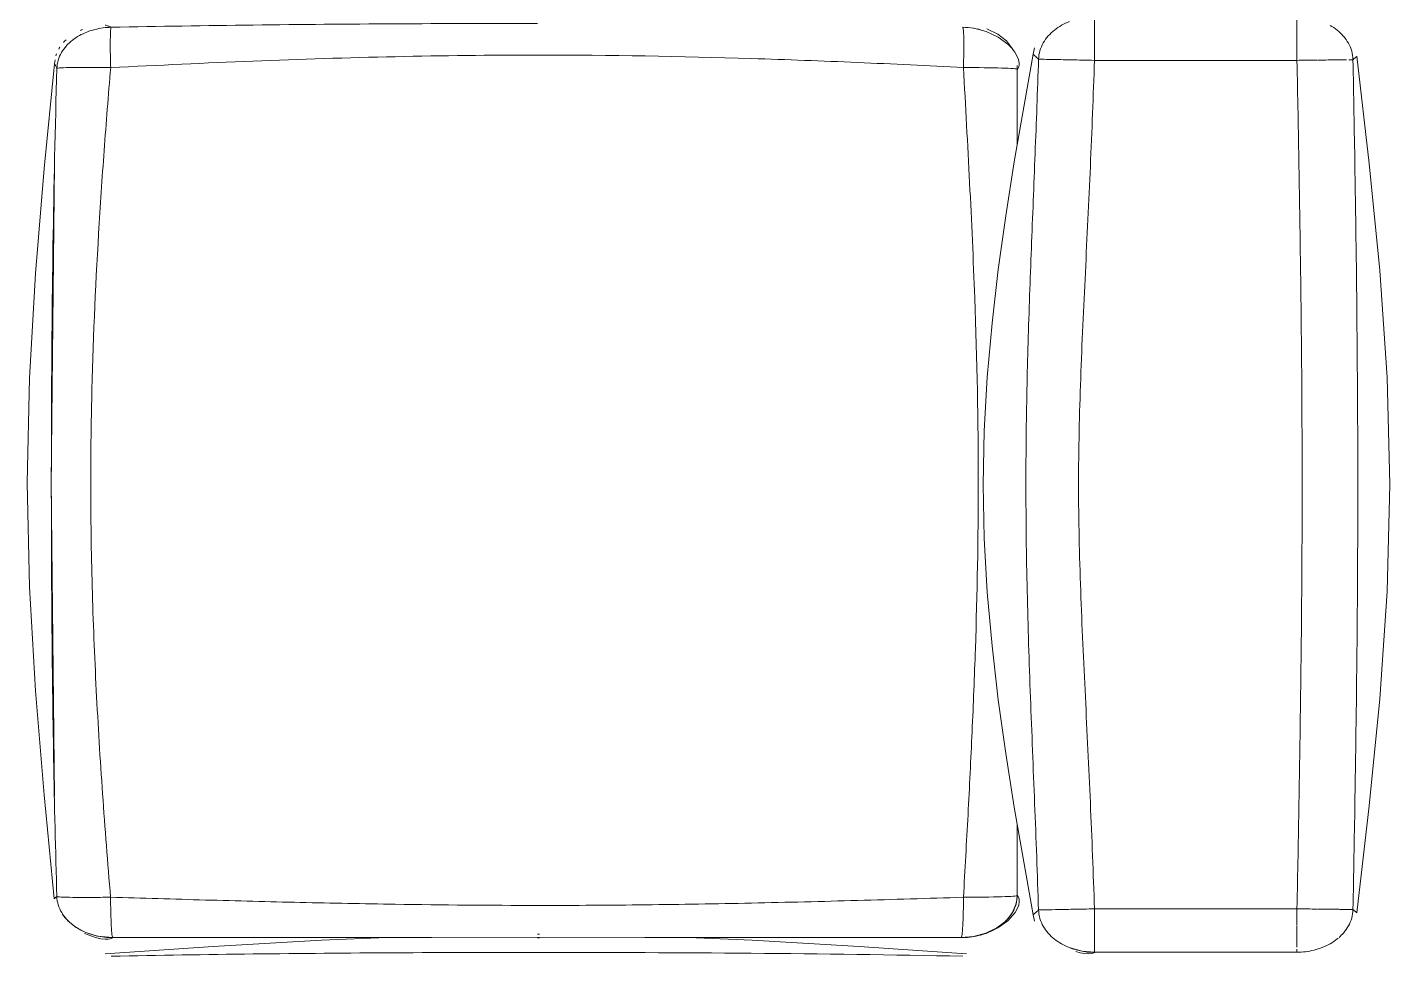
# Model space of a CAD drawing. Header units: millimetres. Extents: x 1680 to 166026, y 35966 to 91121.
# Drawn here: x 157766 to 158739, y 50793 to 51455 of the extents above; entities that cross this region are included whole.
import ezdxf

# ---------------------------------------------------------------- set-up
doc = ezdxf.new("R2010")
doc.units = ezdxf.units.MM
doc.layers.add('G-IMPT', color=8, linetype='Continuous', lineweight=18)
doc.layers.add('I-Furn', color=252, linetype='Continuous', lineweight=13)

# ---------------------------------------------------------------- blocks, each defined once
blk = doc.blocks.new('plan')
at = {"layer": 'G-IMPT', "color": 252, "lineweight": 20, "true_color": 0x939598}
for p, q in [((498117.93, -207504.99), (498118.73, -207504.57)), ((498118.73, -207504.57), (498119.47, -207504.34)), ((498756, -207503.44), (498764.8, -207505.78)), ((498764.8, -207505.78), (498773.23, -207509.69)), ((498765.26, -207503.78), (498773, -207507.52)), ((498773, -207507.52), (498779.19, -207512.39)), ((498773.23, -207509.69), (498780.35, -207514.87)), ((498102.38, -207518.3), (498102.66, -207517.66)), ((498102.66, -207517.66), (498103.25, -207516.9)), ((498105.9, -207513.48), (498106.62, -207512.55)), ((498106.62, -207512.55), (498107.61, -207511.74)), ((498779.19, -207512.39), (498783.58, -207517.99)), ((498780.35, -207514.87), (498783, -207517.58)), ((498783, -207517.58), (498785.15, -207520.38)), ((498783.58, -207517.99), (498784.09, -207519.18)), ((498799.21, -207517.49), (498798.28, -207522.01)), ((498099.38, -207528.7), (498092.08, -207603.57)), ((498092.08, -207603.57), (498099.38, -207528.7)), ((498099.38, -207528.7), (498099.79, -207526.05)), ((498100.24, -207523.12), (498100.84, -207521.77)), ((498784.86, -207598.84), (498798.28, -207522.01)), ((498798.28, -207522.01), (498784.86, -207598.84)), ((498785.15, -207520.38), (498786.74, -207523.14)), ((498786.74, -207523.14), (498787.75, -207525.75)), ((498787.75, -207525.75), (498788.21, -207528.08)), ((498788.21, -207528.08), (498788.21, -207529.77)), ((499038.33, -207599.92), (499029.51, -207523.45)), ((499029.51, -207523.45), (499038.33, -207599.92)), ((498786.94, -207532.66), (498786.82, -207530.67)), ((498786.96, -207530.05), (498786.94, -207532.56)), ((498786.94, -207532.54), (498786.96, -207530.42)), ((498787.11, -207532.53), (498786.94, -207532.68)), ((498786.94, -207532.67), (498787, -207586.6)), ((498787.33, -207532.27), (498787.11, -207532.53)), ((498787.77, -207531.51), (498787.33, -207532.27)), ((498788.01, -207530.83), (498787.77, -207531.51)), ((498788.21, -207529.77), (498788.01, -207530.83)), ((498092.08, -207603.57), (498085.86, -207678.44)), ((498085.86, -207678.44), (498092.08, -207603.57)), ((498097.1, -207828.18), (498099.36, -207600.16)), ((498778.81, -207637.25), (498784.86, -207598.84)), ((498784.86, -207598.84), (498778.81, -207637.25)), ((499045.83, -207676.38), (499038.33, -207599.92)), ((499038.33, -207599.92), (499045.83, -207676.38)), ((498773.44, -207675.66), (498778.81, -207637.25)), ((498778.81, -207637.25), (498773.44, -207675.66)), ((498768.95, -207714.07), (498773.44, -207675.66)), ((498773.44, -207675.66), (498768.95, -207714.07)), ((498085.86, -207678.44), (498081.53, -207753.31)), ((498081.53, -207753.31), (498085.86, -207678.44)), ((499051.04, -207752.85), (499045.83, -207676.38)), ((499045.83, -207676.38), (499051.04, -207752.85)), ((498765.51, -207752.49), (498768.95, -207714.07)), ((498768.95, -207714.07), (498765.51, -207752.49)), ((498081.53, -207753.31), (498079.91, -207828.18)), ((498079.91, -207828.18), (498081.53, -207753.31)), ((498763.31, -207790.9), (498765.51, -207752.49)), ((498765.51, -207752.49), (498763.31, -207790.9)), ((499052.99, -207829.31), (499051.04, -207752.85)), ((499051.04, -207752.85), (499052.99, -207829.31)), ((498762.53, -207829.31), (498763.31, -207790.9)), ((498763.31, -207790.9), (498762.53, -207829.31)), ((498079.91, -207828.18), (498081.5, -207902.42)), ((498081.5, -207902.42), (498079.91, -207828.18)), ((498099.27, -208051.78), (498097.1, -207828.18)), ((498763.31, -207867.73), (498762.53, -207829.31)), ((498762.53, -207829.31), (498763.31, -207867.73)), ((499052.99, -207829.31), (499051.04, -207905.78)), ((499051.04, -207905.78), (499052.99, -207829.31)), ((498765.51, -207906.14), (498763.31, -207867.73)), ((498763.31, -207867.73), (498765.51, -207906.14)), ((498081.5, -207902.42), (498085.76, -207976.65)), ((498085.76, -207976.65), (498081.5, -207902.42)), ((498768.95, -207944.55), (498765.51, -207906.14)), ((498765.51, -207906.14), (498768.95, -207944.55)), ((499051.04, -207905.78), (499045.83, -207982.25)), ((499045.83, -207982.25), (499051.04, -207905.78)), ((498773.44, -207982.97), (498768.95, -207944.55)), ((498768.95, -207944.55), (498773.44, -207982.97)), ((498085.76, -207976.65), (498091.9, -208050.88)), ((498091.9, -208050.88), (498085.76, -207976.65)), ((498778.81, -208021.38), (498773.44, -207982.97)), ((498773.44, -207982.97), (498778.81, -208021.38)), ((499045.83, -207982.25), (499038.33, -208058.71)), ((499038.33, -208058.71), (499045.83, -207982.25)), ((498784.86, -208059.79), (498778.81, -208021.38)), ((498778.81, -208021.38), (498784.86, -208059.79)), ((498091.9, -208050.88), (498099.12, -208125.12)), ((498099.12, -208125.12), (498091.9, -208050.88)), ((498798.28, -208136.62), (498784.86, -208059.79)), ((498784.86, -208059.79), (498798.28, -208136.62)), ((499038.33, -208058.71), (499029.51, -208135.18)), ((499029.51, -208135.18), (499038.33, -208058.71)), ((498786.99, -208072.07), (498786.94, -208122.85)), ((498786.74, -208125.98), (498786.94, -208122.85)), ((498787.18, -208123.02), (498787.01, -208122.89)), ((498787.58, -208123.46), (498787.18, -208123.02)), ((498783.28, -208135.37), (498786.03, -208129.25)), ((498785.43, -208135.03), (498787, -208132.27)), ((498786.03, -208129.25), (498786.74, -208125.98)), ((498787, -208132.27), (498787.99, -208129.67)), ((498787.83, -208123.88), (498787.58, -208123.46)), ((498788.13, -208124.56), (498787.83, -208123.88)), ((498787.99, -208129.67), (498788.42, -208127.37)), ((498788.38, -208125.65), (498788.13, -208124.56)), ((498788.42, -208127.37), (498788.38, -208125.65)), ((498104.95, -208135.77), (498109.2, -208141.01)), ((498109.2, -208141.01), (498114.88, -208145.56)), ((498772.46, -208145.97), (498778.74, -208141.06)), ((498773.2, -208145.97), (498780.35, -208140.85)), ((498778.74, -208141.06), (498783.28, -208135.37)), ((498780.35, -208140.85), (498785.43, -208135.03)), ((498799.21, -208141.13), (498798.28, -208136.62)), ((498114.88, -208145.56), (498121.86, -208149.19)), ((498120.69, -208149.86), (498128.56, -208152.87)), ((498121.86, -208149.19), (498130.11, -208151.73)), ((498130.11, -208151.73), (498141.02, -208152.88)), ((498445.75, -208150.52), (498444.44, -208150.5)), ((498444.44, -208150.5), (498445.75, -208150.52)), ((498746.95, -208152.88), (498755.82, -208152.13)), ((498754.99, -208152.21), (498755.83, -208152.14)), ((498755.82, -208152.13), (498764.58, -208149.79)), ((498755.83, -208152.14), (498757.11, -208151.81)), ((498763.44, -208150.16), (498764.72, -208149.83)), ((498764.58, -208149.79), (498772.46, -208145.97)), ((498764.72, -208149.83), (498773.2, -208145.97)), ((498128.56, -208152.87), (498132.35, -208153.67)), ((498132.35, -208153.67), (498135.58, -208153.96)), ((498212.72, -208159.25), (498135.48, -208164.55)), ((498135.48, -208164.55), (498212.72, -208159.25)), ((498135.58, -208153.96), (498137.69, -208153.89)), ((498137.69, -208153.89), (498139.02, -208153.69)), ((498140.87, -208152.88), (498138.35, -208152.89)), ((498139.02, -208153.69), (498139.84, -208153.47)), ((498139.84, -208153.47), (498140.33, -208153.29)), ((498140.33, -208153.29), (498140.85, -208153.02)), ((498140.85, -208153.02), (498140.99, -208152.92)), ((498444.44, -208153.01), (498141.02, -208152.88)), ((498289.96, -208154.77), (498212.72, -208159.25)), ((498212.72, -208159.25), (498289.96, -208154.77)), ((498336.93, -208152.88), (498289.96, -208154.77)), ((498289.96, -208154.77), (498336.93, -208152.88)), ((498445.76, -208153.01), (498444.44, -208153.01)), ((498746.95, -208152.88), (498445.76, -208153.01)), ((498597.58, -208154.7), (498551.97, -208152.88)), ((498551.97, -208152.88), (498597.58, -208154.7)), ((498674.15, -208159.12), (498597.58, -208154.7)), ((498597.58, -208154.7), (498674.15, -208159.12)), ((498750.72, -208164.36), (498674.15, -208159.12)), ((498674.15, -208159.12), (498750.72, -208164.36)), ((498824.77, -208160.19), (498824.41, -208160.06)), ((498833.4, -208162.53), (498824.77, -208160.19)), ((498444.44, -208163.44), (498398.77, -208163.49)), ((498444.44, -208163.44), (498445.53, -208163.44)), ((498445.53, -208163.44), (498500.28, -208163.52)), ((498832.01, -208163.81), (498828.75, -208162.78)), ((498835.21, -208164.3), (498832.01, -208163.81)), ((498842.14, -208163.28), (498833.4, -208162.53)), ((498837.93, -208164.39), (498835.21, -208164.3)), ((498836.66, -208163.32), (498842.11, -208163.28)), ((498837.33, -208163.3), (498836.66, -208163.32)), ((498840.09, -208164.15), (498837.93, -208164.39)), ((498840.96, -208163.93), (498840.09, -208164.15)), ((498841.66, -208163.67), (498840.96, -208163.93)), ((498842.1, -208163.43), (498841.66, -208163.67)), ((498842.25, -208163.31), (498842.1, -208163.43)), ((498842.14, -208163.28), (498914.63, -208163.28)), ((498842.27, -208163.29), (498842.25, -208163.31)), ((498842.27, -208163.28), (498842.27, -208163.29)), ((498986.74, -208163.28), (498914.63, -208163.28))]:
    blk.add_line(p, q, dxfattribs=at)
at = {"layer": 'I-Furn', "color": 252, "lineweight": 20, "true_color": 0x939598}
for p, q in [((498445.53, -207522.5), (498444.43, -207522.5)), ((498842.14, -207526.31), (498914.63, -207526.31)), ((498914.63, -207526.31), (498986.74, -207526.31)), ((498444.43, -208129.87), (498445.76, -208129.87)), ((498914.63, -208132.32), (498842.14, -208132.32)), ((498986.74, -208132.32), (498914.63, -208132.32)), ((498445.76, -208152.88), (498444.44, -208152.88)), ((498444.44, -208163.44), (498445.53, -208163.44)), ((498842.14, -208163.28), (498914.63, -208163.28)), ((498914.63, -208163.28), (498986.74, -208163.28))]:
    blk.add_line(p, q, dxfattribs=at)
for points in [[(498139.93, -207502.69), (498173.71, -207502.03), (498241.32, -207500.96), (498342.84, -207500.14), (498410.57, -207499.97), (498444.44, -207499.98)], [(498824.18, -207498.66), (498822.28, -207499.4), (498818.57, -207501.14), (498813.44, -207504.52), (498808.97, -207508.74), (498805.36, -207513.73), (498802.89, -207519.39), (498802.22, -207523.43), (498802.17, -207525.49)], [(498986.74, -207497.72), (498986.74, -207499.27), (498986.74, -207501.36), (498986.74, -207504.42)], [(498114.65, -207510.15), (498114.12, -207510.5), (498113.61, -207510.86), (498113.11, -207511.22)], [(498748.06, -207502.67), (498753.21, -207502.76), (498758.31, -207503.65), (498763.02, -207505.21)], [(498748.5, -207531.46), (498748.57, -207529.48), (498748.67, -207525.63), (498748.79, -207520.26), (498748.81, -207515.56), (498748.79, -207511.59), (498748.72, -207508.39), (498748.64, -207506.74), (498748.6, -207506.03)], [(498986.74, -207507.18), (498986.74, -207506.21), (498986.74, -207505.31), (498986.74, -207504.42)], [(498986.74, -207504.42), (498986.74, -207507.28), (498986.74, -207510.88), (498986.74, -207514.7)], [(499010.38, -207501.35), (499012.17, -207502.36), (499013.91, -207503.49), (499015.49, -207504.79)], [(499015.49, -207504.79), (499017.09, -207506.07), (499018.52, -207507.52), (499019.84, -207509.09)], [(499017.57, -207506.6), (499017.8, -207506.82), (499018.02, -207507.03), (499018.24, -207507.25)], [(498101.08, -207532.01), (498101.12, -207530.01), (498101.78, -207526.1), (498104.21, -207520.63), (498106.57, -207517.43), (498107.89, -207515.95)], [(498986.74, -207526.31), (498986.74, -207522.66), (498986.74, -207518.72), (498986.74, -207514.91)], [(499025.83, -207519.76), (499026.39, -207521.73), (499026.7, -207523.76), (499026.73, -207525.84)], [(498802.17, -207525.49), (498801.79, -207536.74), (498801, -207559.25), (498799.72, -207593), (498798.38, -207626.75), (498797.04, -207660.45), (498795.77, -207694.21), (498794.67, -207727.95), (498793.82, -207761.71), (498793.28, -207795.5), (498793.15, -207818.04), (498793.15, -207829.31)], [(498830.74, -207829.31), (498830.74, -207804.04), (498831.95, -207753.51), (498835.6, -207677.78), (498839.28, -207602.06), (498841.28, -207551.56), (498842.14, -207526.31)], [(498986.74, -207521.29), (498986.74, -207522.94), (498986.74, -207524.62), (498986.74, -207526.31)], [(499001.34, -207526.14), (498996.46, -207526.19), (498991.41, -207526.25), (498986.74, -207526.31)], [(498986.74, -207526.31), (498988.89, -207526.28), (498991.05, -207526.26), (498993.17, -207526.23)], [(498986.74, -207526.31), (498987.25, -207551.56), (498988.19, -207602.05), (498989.39, -207677.8), (498990.22, -207753.56), (498990.41, -207804.06), (498990.43, -207829.31)], [(499001.9, -207526.13), (499006.69, -207526.08), (499011.72, -207526.02), (499014.8, -207525.98)], [(499014.8, -207525.98), (499018.49, -207525.94), (499020.45, -207525.91), (499022, -207525.89)], [(499016.58, -207525.96), (499016.01, -207525.97), (499015.41, -207525.97), (499014.8, -207525.98)], [(499026.73, -207525.84), (499026.66, -207525.84), (499025.79, -207525.85), (499023.75, -207525.87)], [(498786.89, -207531.11), (498786.93, -207531.63), (498786.94, -207532.16), (498786.94, -207532.68)], [(498786.94, -207530.79), (498786.94, -207530.79), (498786.94, -207531.2), (498786.94, -207532.14), (498786.94, -207532.68)], [(498786.94, -207532.66), (498786.94, -207532.14), (498786.94, -207531.21), (498786.94, -207530.79), (498786.94, -207530.79)], [(498786.94, -207532.68), (498786.94, -207550.76), (498786.94, -207568.85), (498786.94, -207586.93)], [(498101.05, -208123.54), (498100.11, -208090.8), (498098.57, -208025.26), (498097.35, -207926.77), (498097.1, -207861.06), (498097.11, -207828.18)], [(498125.25, -207828.18), (498125.26, -207852.88), (498125.99, -207902.26), (498128.95, -207976.29), (498133.51, -208050.22), (498137.36, -208099.43), (498139.44, -208124.01)], [(498842.14, -208132.32), (498841.28, -208107.06), (498839.28, -208056.56), (498835.6, -207980.84), (498831.95, -207905.12), (498830.74, -207854.59), (498830.74, -207829.31)], [(498786.94, -208071.76), (498786.94, -208088.79), (498786.94, -208105.82), (498786.94, -208122.85)], [(498786.94, -208122.85), (498786.94, -208122.85), (498786.94, -208122.85), (498786.94, -208122.85)], [(498986.74, -208143.72), (498986.74, -208139.91), (498986.74, -208135.97), (498986.74, -208132.32)], [(498986.74, -208132.32), (498991.41, -208132.37), (498996.46, -208132.43), (499001.34, -208132.49)], [(498993.03, -208132.39), (498990.95, -208132.37), (498988.85, -208132.34), (498986.74, -208132.32)], [(498986.74, -208132.32), (498986.74, -208133.97), (498986.74, -208135.61), (498986.74, -208137.23)], [(499014.8, -208132.65), (499011.11, -208132.6), (499006.79, -208132.55), (499001.9, -208132.5)], [(499014.8, -208132.65), (499015.41, -208132.65), (499016.03, -208132.66), (499016.63, -208132.67)], [(499023.5, -208132.75), (499021.45, -208132.73), (499018.39, -208132.69), (499014.8, -208132.65)], [(499023.75, -208132.75), (499025.74, -208132.78), (499026.66, -208132.79), (499026.73, -208132.79)], [(499026.73, -208132.79), (499026.7, -208134.86), (499026.39, -208136.9), (499025.83, -208138.87)], [(498141.03, -208152.88), (498139.01, -208152.89), (498134.96, -208152.66), (498128.99, -208151.6), (498123.17, -208149.84), (498117.63, -208147.35), (498112.49, -208144.09), (498109.48, -208141.37), (498108.11, -208139.88)], [(498802.17, -208133.14), (498801.87, -208133.4), (498801.29, -208133.91), (498800.53, -208134.62), (498799.86, -208135.25), (498799.31, -208135.78), (498798.86, -208136.19), (498798.54, -208136.47), (498798.4, -208136.58), (498798.35, -208136.61)], [(498802.17, -208133.14), (498802.22, -208135.2), (498802.89, -208139.24), (498805.36, -208144.9), (498808.97, -208149.88), (498813.44, -208154.1), (498818.57, -208157.49), (498822.28, -208159.22), (498824.18, -208159.96)], [(499025.83, -208138.87), (499024.71, -208142.81), (499022.6, -208146.45), (499019.92, -208149.58)], [(498764.97, -208149.64), (498763.06, -208150.36), (498759.14, -208151.57), (498753.08, -208152.65), (498748.98, -208152.89), (498746.94, -208152.88)], [(498986.74, -208144.16), (498986.74, -208147.91), (498986.74, -208151.83), (498986.74, -208154.21)], [(499019.92, -208149.58), (499018.94, -208150.71), (499017.89, -208151.78), (499016.77, -208152.78)], [(498139.01, -208152.88), (498139.02, -208152.88), (498139.48, -208152.88), (498140.48, -208152.88), (498141.03, -208152.88)], [(498141.03, -208152.88), (498140.46, -208152.88), (498139.95, -208152.88), (498139.59, -208152.88)], [(498141.02, -208152.88), (498141.02, -208152.88), (498141.03, -208152.88), (498141.03, -208152.88)], [(498368.56, -208152.88), (498343.27, -208152.88), (498292.7, -208152.88), (498216.85, -208152.88), (498166.3, -208152.88), (498141.03, -208152.88)], [(498746.94, -208152.88), (498746.94, -208152.88), (498746.94, -208152.88), (498746.95, -208152.88)], [(498986.74, -208154.21), (498986.74, -208153.77), (498986.74, -208153.32), (498986.74, -208152.86)], [(498986.74, -208154.21), (498986.74, -208157.07), (498986.74, -208158.56), (498986.74, -208159.72)], [(498986.74, -208163.28), (498986.74, -208163.28), (498986.74, -208162.62), (498986.74, -208161.1)], [(499004.81, -208159.93), (499002.9, -208160.68), (499000.93, -208161.26), (498998.95, -208161.8)], [(499010.38, -208157.28), (499008.59, -208158.3), (499006.72, -208159.14), (499004.81, -208159.87)], [(499015.48, -208153.84), (499013.88, -208155.12), (499012.17, -208156.29), (499010.38, -208157.28)], [(499016.26, -208153.2), (499016, -208153.42), (499015.74, -208153.63), (499015.48, -208153.84)], [(498139.93, -208166.16), (498173.71, -208165.49), (498241.32, -208164.42), (498342.84, -208163.61), (498410.57, -208163.44), (498444.44, -208163.44)], [(498445.53, -208163.44), (498496.01, -208163.44), (498596.93, -208163.8), (498697.71, -208165.15), (498748.06, -208166.14)], [(498838.21, -208163.28), (498838.41, -208163.28), (498838.99, -208163.28), (498840.37, -208163.28), (498841.51, -208163.28), (498842.14, -208163.28)], [(498986.74, -208162.94), (498986.74, -208163.16), (498986.74, -208163.27), (498986.74, -208163.28)], [(498986.74, -208163.28), (498987.07, -208163.28), (498987.68, -208163.28), (498988.5, -208163.28), (498988.93, -208163.28), (498989.11, -208163.28)], [(498989.1, -208163.28), (498988.57, -208163.28), (498987.72, -208163.28), (498986.74, -208163.28)]]:
    blk.add_open_spline(points, degree=3, dxfattribs=at)
for points, knots in [([(498842.14, -207526.31), (498842.14, -207518.19), (498842.14, -207502.16), (498842.14, -207495.35), (498842.14, -207495.35)], [0, 0, 0, 0, 1, 1.992122, 1.992122, 1.992122, 1.992122]), ([(498108.01, -207515.82), (498109.3, -207514.4), (498112.17, -207511.74), (498117.11, -207508.51), (498122.5, -207505.99), (498128.16, -207504.17), (498134, -207503.03), (498137.96, -207502.73), (498139.93, -207502.69)], [0.3367542, 0.3367542, 0.3367542, 0.3367542, 0.4444444, 0.5555556, 0.6666667, 0.7777778, 0.8888889, 1, 1, 1, 1]), ([(498135.63, -207501.14), (498135.73, -207501.17), (498136.17, -207501.32), (498137.53, -207501.78), (498139.08, -207502.36), (498139.93, -207502.69)], [0.1666667, 0.1666667, 0.1666667, 0.1666667, 0.3333333, 0.6666667, 0.9999953, 0.9999953, 0.9999953, 0.9999953]), ([(498139.93, -207502.69), (498139.74, -207502.78), (498139.43, -207504.47), (498139.18, -207510.85), (498139.2, -207520.33), (498139.38, -207527.77), (498139.51, -207531.53)], [0, 0, 0, 0, 0.25, 0.5, 0.75, 0.9999993, 0.9999993, 0.9999993, 0.9999993]), ([(498748.6, -207506.03), (498748.56, -207505.32), (498748.46, -207504.13), (498748.26, -207503.01), (498748.13, -207502.71), (498748.06, -207502.67)], [0.6666667, 0.6666667, 0.6666667, 0.6666667, 0.7777778, 0.8888889, 1, 1, 1, 1]), ([(499019.93, -207509.05), (499021.27, -207510.61), (499023.59, -207513.98), (499025.42, -207517.76), (499025.83, -207519.76)], [-0.3333333, -0.3333333, -0.3333333, -0.3333333, -0.2222222, -0.1111112, -0.1111112, -0.1111112, -0.1111112]), ([(498101.08, -207532.01), (498100.86, -207531.62), (498100.47, -207530.91), (498099.85, -207529.68), (498099.52, -207529), (498099.45, -207528.86)], [0.0000082, 0.0000082, 0.0000082, 0.0000082, 0.2, 0.4, 0.8, 0.8, 0.8, 0.8]), ([(498444.43, -207522.5), (498410.53, -207522.52), (498342.73, -207523.36), (498241.06, -207526.65), (498173.35, -207529.79), (498139.51, -207531.53)], [0, 0, 0, 0, 0.3333333, 0.6666667, 1, 1, 1, 1]), ([(498748.5, -207531.46), (498735.89, -207530.8), (498710.67, -207529.55), (498660.22, -207527.23), (498571.86, -207523.88), (498496.06, -207522.51), (498445.53, -207522.5)], [0, 0, 0, 0, 0.125, 0.25, 0.5, 1, 1, 1, 1]), ([(498798.28, -207522.01), (498798.28, -207521.96), (498798.54, -207522.13), (498799.7, -207523.22), (498801.14, -207524.58), (498802.17, -207525.49)], [0, 0, 0, 0, 0.2857143, 0.5714286, 0.9999983, 0.9999983, 0.9999983, 0.9999983]), ([(498802.17, -207525.49), (498802.25, -207525.49), (498804.11, -207525.53), (498811.83, -207525.69), (498824.97, -207525.96), (498836.39, -207526.19), (498842.14, -207526.31)], [0.0000017, 0.0000017, 0.0000017, 0.0000017, 0.2222222, 0.4444444, 0.7222222, 1, 1, 1, 1]), ([(499026.73, -207525.84), (499026.95, -207525.64), (499027.39, -207525.28), (499027.99, -207524.8), (499028.51, -207524.35), (499028.94, -207523.97), (499029.25, -207523.69), (499029.4, -207523.54), (499029.44, -207523.51)], [0.0000273, 0.0000273, 0.0000273, 0.0000273, 0.1428571, 0.2857143, 0.4285714, 0.5714286, 0.7142857, 0.8571429, 0.8571429, 0.8571429, 0.8571429]), ([(499030.17, -207829.31), (499030.17, -207778.72), (499029.62, -207702.84), (499028.33, -207614.34), (499027.45, -207563.76), (499026.97, -207538.48), (499026.73, -207525.84)], [0, 0, 0, 0, 0.5, 0.75, 0.875, 1, 1, 1, 1]), ([(498097.11, -207828.18), (498097.1, -207799.93), (498097.29, -207743.44), (498098.31, -207644.66), (498099.86, -207574.22), (498101.08, -207532.01)], [0, 0, 0, 0, 0.285714, 0.571429, 1, 1, 1, 1]), ([(498139.51, -207531.53), (498134.47, -207531.46), (498124.52, -207531.36), (498111.86, -207531.39), (498103.38, -207531.62), (498101.16, -207531.86), (498101.08, -207532.01)], [0.0000002, 0.0000002, 0.0000002, 0.0000002, 0.25, 0.5, 0.75, 1, 1, 1, 1]), ([(498139.51, -207531.53), (498138.68, -207541.39), (498137.08, -207561.12), (498134.02, -207600.6), (498129.4, -207669.76), (498125.96, -207748.94), (498125.26, -207808.37), (498125.25, -207828.18)], [0.0000001, 0.0000001, 0.0000001, 0.0000001, 0.1, 0.2, 0.4, 0.8, 1, 1, 1, 1]), ([(498759.15, -207828.18), (498759.13, -207784.17), (498757.58, -207712.66), (498753.09, -207613.76), (498750.03, -207558.88), (498748.5, -207531.46)], [0, 0, 0, 0, 0.444444, 0.722222, 1, 1, 1, 1]), ([(498786.94, -207532.68), (498786.97, -207532.52), (498784.92, -207532.21), (498773.69, -207531.68), (498758.73, -207531.47), (498748.5, -207531.46)], [0, 0, 0, 0, 0.25, 0.5, 1, 1, 1, 1]), ([(498748.55, -208124.07), (498749.1, -208114.22), (498750.18, -208094.53), (498751.82, -208064.98), (498753.32, -208035.41), (498755.21, -207995.98), (498757.98, -207926.93), (498759.14, -207867.69), (498759.15, -207828.18)], [0, 0, 0, 0, 0.1, 0.2, 0.3, 0.4, 0.6, 1, 1, 1, 1]), ([(498793.15, -207829.31), (498793.15, -207842), (498793.31, -207867.35), (498793.99, -207905.36), (498795.05, -207943.33), (498796.38, -207981.29), (498797.87, -208019.23), (498799.9, -208069.86), (498801.32, -208107.81), (498802.17, -208133.14)], [0, 0, 0, 0, 0.125, 0.25, 0.375, 0.5, 0.625, 0.75, 1, 1, 1, 1]), ([(498990.43, -207829.31), (498990.4, -207879.82), (498989.8, -207955.58), (498988.19, -208056.58), (498987.25, -208107.07), (498986.74, -208132.32)], [0, 0, 0, 0, 0.5, 0.75, 1, 1, 1, 1]), ([(499026.73, -208132.79), (499026.97, -208120.15), (499027.45, -208094.86), (499028.11, -208056.94), (499028.7, -208019), (499029.38, -207968.43), (499029.87, -207917.84), (499030.13, -207867.26), (499030.17, -207841.96), (499030.17, -207829.31)], [0, 0, 0, 0, 0.125, 0.25, 0.375, 0.5, 0.75, 0.875, 1, 1, 1, 1]), ([(498748.55, -208124.07), (498758.76, -208124.06), (498773.71, -208123.85), (498784.88, -208123.32), (498786.94, -208123.01), (498786.94, -208122.85)], [0, 0, 0, 0, 0.5, 0.75, 0.9962409, 0.9962409, 0.9962409, 0.9962409]), ([(498786.94, -208122.85), (498786.96, -208124.92), (498786.38, -208128.98), (498783.95, -208134.68), (498780.32, -208139.67), (498775.8, -208143.87), (498770.63, -208147.2), (498766.91, -208148.9), (498765.01, -208149.62)], [0, 0, 0, 0, 0.1111111, 0.2222222, 0.3333333, 0.4444444, 0.5555556, 0.6659223, 0.6659223, 0.6659223, 0.6659223]), ([(498099.12, -208125.12), (498099.12, -208125.14), (498099.25, -208125.02), (498099.69, -208124.63), (498100.17, -208124.25), (498100.58, -208123.95), (498100.89, -208123.68), (498101.05, -208123.54)], [0, 0, 0, 0, 0.285714, 0.571429, 0.714286, 0.857143, 1, 1, 1, 1]), ([(498101.05, -208123.54), (498101.14, -208123.68), (498103.36, -208123.93), (498111.83, -208124.15), (498124.47, -208124.18), (498134.41, -208124.09), (498139.44, -208124.01)], [0, 0, 0, 0, 0.25, 0.5, 0.75, 0.9999999, 0.9999999, 0.9999999, 0.9999999]), ([(498108.01, -208139.77), (498106.69, -208138.31), (498104.28, -208135.1), (498101.78, -208129.57), (498101.1, -208125.58), (498101.05, -208123.54)], [0.6693698, 0.6693698, 0.6693698, 0.6693698, 0.7777778, 0.8888889, 0.9999999, 0.9999999, 0.9999999, 0.9999999]), ([(498139.44, -208124.01), (498150.73, -208124.36), (498173.3, -208125.04), (498207.18, -208126.02), (498241.05, -208126.93), (498286.23, -208128.04), (498354.02, -208129.34), (498410.53, -208129.85), (498444.43, -208129.87)], [0, 0, 0, 0, 0.1111111, 0.2222222, 0.3333333, 0.4444444, 0.6666667, 1, 1, 1, 1]), ([(498139.44, -208124.01), (498139.45, -208127.85), (498139.54, -208135.43), (498139.9, -208145.03), (498140.42, -208151.33), (498140.82, -208152.88), (498141.02, -208152.88)], [0, 0, 0, 0, 0.25, 0.5, 0.75, 0.9962336, 0.9962336, 0.9962336, 0.9962336]), ([(498445.76, -208129.87), (498458.38, -208129.88), (498483.63, -208129.81), (498534.12, -208129.34), (498597.21, -208128.31), (498660.29, -208126.71), (498710.73, -208125.25), (498735.94, -208124.47), (498748.55, -208124.07)], [0, 0, 0, 0, 0.125, 0.25, 0.5, 0.75, 0.875, 1, 1, 1, 1]), ([(498746.95, -208152.88), (498747.15, -208152.88), (498747.56, -208151.33), (498748.08, -208145.05), (498748.44, -208135.47), (498748.54, -208127.9), (498748.55, -208124.07)], [0.0037568, 0.0037568, 0.0037568, 0.0037568, 0.25, 0.5, 0.75, 1, 1, 1, 1]), ([(498842.14, -208132.32), (498836.98, -208132.43), (498826.7, -208132.64), (498809.09, -208133), (498802.35, -208133.14), (498802.17, -208133.14)], [0, 0, 0, 0, 0.25, 0.5, 1, 1, 1, 1]), ([(498842.14, -208163.28), (498842.14, -208163.27), (498842.14, -208156.46), (498842.14, -208140.44), (498842.14, -208132.32)], [-1.991106, -1.991106, -1.991106, -1.991106, -1, 0, 0, 0, 0]), ([(499029.44, -208135.12), (499029.39, -208135.07), (499029.19, -208134.88), (499028.43, -208134.19), (499027.41, -208133.36), (499026.73, -208132.79)], [0.1428571, 0.1428571, 0.1428571, 0.1428571, 0.2857143, 0.5714286, 0.9999725, 0.9999725, 0.9999725, 0.9999725]), ([(498746.94, -208152.88), (498696.77, -208152.88), (498621.49, -208152.88), (498546.18, -208152.88), (498521.08, -208152.88)], [-1, -1, -1, -1, -0.5, -0.25, -0.25, -0.25, -0.25]), ([(498824.41, -208160.06), (498826.24, -208160.76), (498830.06, -208161.95), (498836.01, -208163.05), (498840.1, -208163.29), (498842.14, -208163.28)], [0.6712264, 0.6712264, 0.6712264, 0.6712264, 0.7777778, 0.8888889, 1, 1, 1, 1]), ([(498998.95, -208161.8), (498996.95, -208162.29), (498992.9, -208163.05), (498988.79, -208163.29), (498986.74, -208163.28)], [-0.2222214, -0.2222214, -0.2222214, -0.2222214, -0.1111111, 0, 0, 0, 0]), ([(498842.13, -208163.28), (498841.73, -208163.28), (498840.91, -208163.28), (498839.78, -208163.28), (498838.85, -208163.28), (498838.35, -208163.28), (498838.22, -208163.28)], [0.0207581, 0.0207581, 0.0207581, 0.0207581, 0.2, 0.4, 0.6, 0.8, 0.8, 0.8, 0.8])]:
    blk.add_open_spline(points, degree=3, knots=knots, dxfattribs=at)

msp = doc.modelspace()

# ---------------------------------------------------------------- block references
msp.add_blockref('plan', (-340313.9, 258957.24))

doc.saveas('drawing.dxf')
